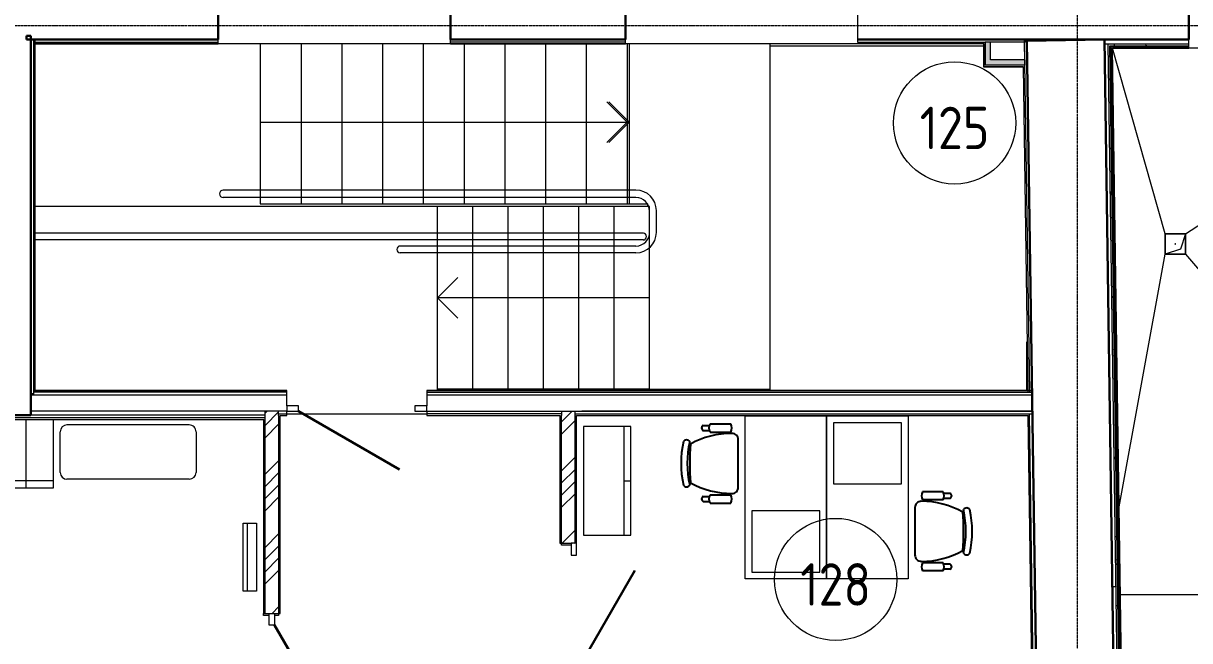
# Model space of a CAD drawing. Header units: millimetres. Extents: x -42533 to 645315, y 3457 to 82611.
# Drawn here: x 57439 to 66025, y 48190 to 52737 of the extents above; entities that cross this region are included whole.
import ezdxf

# ---------------------------------------------------------------- set-up
doc = ezdxf.new("R2010")
doc.units = ezdxf.units.MM
doc.linetypes.add('ADSK_Линия сетки', pattern=[25, 20, -2.5, 0, -2.5])
for name, color, linetype, lineweight in [('Аннотация', 7, 'Continuous', 18), ('Двери', 7, 'Continuous', 9), ('Лестницы', 7, 'Continuous', 9), ('Обобщенные модели', 7, 'Continuous', 18), ('Оси', 253, 'Continuous', 9), ('Перекрытие', 7, 'Continuous', 18), ('Стены внутренние', 7, 'Continuous', 18), ('Стены наружные', 7, 'Continuous', 18), ('Стены несущие', 7, 'Continuous', 30), ('Стены отделка', 7, 'Continuous', 30), ('Стены перегородки', 7, 'Continuous', 30), ('Стены штриховка', 7, 'Continuous', 9), ('Стрелки вверх', 7, 'Continuous', 18), ('ТХ', 5, 'Continuous', 0), ('ШТРИХОВКА', 252, 'Continuous', 15)]:
    doc.layers.add(name, color=color, linetype=linetype, lineweight=lineweight)
doc.layers.add('Линии', color=7, linetype='Continuous', lineweight=9, true_color=0x00a600)
doc.layers.add('ЭОМ_Лотки рабочие', color=5, linetype='Continuous')
doc.styles.add('GOST Common', font='GOST_Common.ttf', dxfattribs={"width": 0.9, "height": 350})
pattern_1 = [(45, (-31496.66, 188.9), (-269.4077, 269.4077), []), (45, (-31406.86, 188.9), (-269.4077, 269.4077), []), (45, (-31317.06, 188.9), (-269.4077, 269.4077), []), (45, (-31227.26, 188.9), (-269.4077, 269.4077), [])]
pattern_2 = [(0, (557.2, 188.9), (406.4, 101.6), [33.528, -271.272, 33.528, -271.272, -1625.6]), (0, (557.2, 188.9), (406.4, 101.6), [-609.6, 33.528, -576.072, 33.528, -271.272, -711.2]), (0, (557.2, 188.9), (406.4, 101.6), [-1524, 33.528, -169.672, 33.528, -474.472]), (120, (709.6, 239.7), (-291.18818, 301.15272), [33.528, -271.272, 33.528, -271.272, -1625.6]), (120, (709.6, 239.7), (-291.18818, 301.15272), [-609.6, 33.528, -576.072, 33.528, -271.272, -711.2]), (120, (709.6, 239.7), (-291.18818, 301.15272), [-1524, 33.528, -169.672, 33.528, -474.472]), (240, (760.4, 442.9), (-115.21182, -402.75272), [33.528, -271.272, 33.528, -271.272, -1625.6]), (240, (760.4, 442.9), (-115.21182, -402.75272), [-609.6, 33.528, -576.072, 33.528, -271.272, -711.2]), (240, (760.4, 442.9), (-115.21182, -402.75272), [-1524, 33.528, -169.672, 33.528, -474.472])]

# ---------------------------------------------------------------- blocks, each defined once
blk = doc.blocks.new('ТХ 1 этаж.')
at = {"color": 252, "linetype": 'Continuous', "true_color": 0x939598}
for p, q in [((43108.3, 15933.8), (43153.9, 15933.8)), ((43108.3, 15897.1), (43154, 15897.1)), ((43159.7, 15945.9), (43310.8, 15945.9)), ((43159.7, 15885.6), (43310.8, 15885.6)), ((43367.1, 15479.2), (43367.1, 15829.3)), ((43108.3, 15411.4), (43154, 15411.4)), ((43108.3, 15374.7), (43153.9, 15374.7)), ((43159.7, 15422.9), (43310.8, 15422.9)), ((44874.6, 15445.9), (44723.4, 15445.9)), ((44874.6, 15385.6), (44723.4, 15385.6)), ((44925.9, 15397.1), (44880.2, 15397.1)), ((44926, 15433.8), (44880.3, 15433.8)), ((43159.7, 15362.6), (43310.8, 15362.6)), ((44667.1, 15329.3), (44667.1, 14979.2)), ((44874.6, 14922.9), (44723.4, 14922.9)), ((44874.6, 14862.6), (44723.4, 14862.6)), ((44925.9, 14911.4), (44880.2, 14911.4)), ((44926, 14874.7), (44880.3, 14874.7))]:
    blk.add_line(p, q, dxfattribs=at)
for centre, radius, start, end in [((43116.8, 15915.5), 20.2, 114.89545, 245.33537), ((43209.7, 15915.7), 58.4, 148.95101, 211.04877), ((43260.8, 15915.7), 58.4, 328.95097, 31.04877), ((43692.8, 15655), 747.5, 167.60199, 192.39777), ((42986, 15799.6), 28.1, 34.29007, 145.70964), ((43739.3, 15655), 747.5, 167.60199, 192.39777), ((43318.6, 15250.9), 624.5, 89.87797, 119.10589), ((43321.7, 15829.9), 45.4, 359.25187, 92.18664), ((44771.1, 15655), 1761.9, 175.39382, 184.65462), ((42986, 15510.3), 28.1, 214.29147, 325.70827), ((43318.6, 16057.7), 624.5, 240.90677, 270.12147), ((43321.7, 15478.6), 45.4, 267.81347, 0.74787), ((43116.9, 15393.1), 20.2, 114.89545, 245.33537), ((43209.7, 15392.8), 58.4, 148.95098, 211.04877), ((43260.8, 15392.8), 58.4, 328.95097, 31.04877), ((44712.5, 15329.9), 45.4, 87.81347, 180.74787), ((44715.6, 14750.8), 624.5, 60.90677, 90.12147), ((44773.4, 15415.7), 58.4, 148.95097, 211.04877), ((44824.5, 15415.7), 58.4, 328.95098, 31.04877), ((44917.4, 15415.5), 20.2, 294.89545, 65.33537), ((43263.1, 15153.5), 1761.9, 355.39382, 4.65462), ((45048.3, 15298.2), 28.1, 34.29147, 145.70827), ((44294.9, 15153.5), 747.5, 347.60199, 12.39777), ((44341.4, 15153.5), 747.5, 347.60199, 12.39777), ((44712.5, 14978.6), 45.4, 179.25187, 272.18664), ((44715.6, 15557.6), 624.5, 269.87797, 299.10589), ((45048.3, 15008.9), 28.1, 214.29007, 325.70964), ((44773.4, 14892.8), 58.4, 148.95097, 211.04877), ((44824.5, 14892.8), 58.4, 328.95101, 31.04877), ((44917.4, 14893), 20.2, 294.89545, 65.33537)]:
    blk.add_arc(centre, radius, start, end, dxfattribs=at)
at = {"layer": 'ТХ', "color": 252, "true_color": 0x939598}
for p, q in [((38375.8, 15587.9), (38375.7, 15888)), ((39325.7, 15938.1), (38425.6, 15938.1)), ((39375.7, 15888), (39375.8, 15587.9)), ((42527, 15126.9), (42527, 15926.9)), ((39325.7, 15538.1), (38425.6, 15538.1)), ((42527, 15526.9), (42577, 15526.9))]:
    blk.add_line(p, q, dxfattribs=at)
for points in [[(37925.7, 15475), (38325.7, 15475), (38325.7, 15975), (37925.7, 15975)], [(44017.1, 16004.3), (44017.1, 14804.3), (43417.1, 14804.3), (43417.1, 16004.3)], [(44017.1, 14804.3), (44017.1, 16004.3), (44617.1, 16004.3), (44617.1, 14804.3)], [(42227, 15926.9), (42227, 15126.9), (42577, 15126.9), (42577, 15926.9)], [(44567.1, 15504.3), (44567.1, 15954.3), (44067.1, 15954.3), (44067.1, 15504.3)], [(43467.1, 15304.3), (43467.1, 14854.3), (43967.1, 14854.3), (43967.1, 15304.3)], [(39721.7, 15214.1), (39821.7, 15214.1), (39821.7, 14714.1), (39721.7, 14714.1)]]:
    blk.add_lwpolyline(points, close=True, dxfattribs=at)
for points in [[(38125.7, 15475), (38125.7, 15975)], [(38325.7, 15525), (37925.7, 15525)], [(39751.7, 15214.1), (39751.7, 14714.1)]]:
    blk.add_lwpolyline(points, dxfattribs=at)
for centre, radius, start, end in [((38425.7, 15888.2), 49.9, 90.17416, 180.13142), ((39325.7, 15888.1), 50, 359.9335, 90.0665), ((38425.7, 15588), 49.9, 180.1088, 269.8912), ((39325.8, 15588.1), 49.9, 269.86858, 359.82584)]:
    blk.add_arc(centre, radius, start, end, dxfattribs=at)
blk = doc.blocks.new('1 этаж')
at = {"layer": 'Стены внутренние'}
for points in [[(38367.201, 20181.968), (38367.201, 20311.468), (38327.201, 20311.468), (38327.201, 20181.968)], [(38615.451, 20141.968), (38618.035, 20142.621), (38617.467, 20181.968), (38327.201, 20181.968), (38327.201, 20141.968), (38608.187, 20141.968)]]:
    blk.add_hatch(color=8, dxfattribs=at).paths.add_polyline_path(points)
at = {"layer": 'Стены внутренние', "lineweight": 9}
h = blk.add_hatch(dxfattribs=at)
h.set_pattern_fill('FP_12', color=8, style=0, pattern_type=2)
h.set_pattern_definition(pattern_2)
h.paths.add_polyline_path([(39337.929, 12875.82), (39352.927, 12876.037), (39246.064, 20283.698), (39231.066, 20283.482), (39333.347, 13193.415)])
h = blk.add_hatch(dxfattribs=at)
h.set_pattern_fill('FP_12', color=8, style=0, pattern_type=2)
h.set_pattern_definition(pattern_2)
h.paths.add_polyline_path([(41896.201, 20285.22), (41902.201, 20285.698), (41902.201, 20295.22), (41915.201, 20295.22), (41915.201, 20300.22), (41507.702, 20300.22), (41507.702, 20285.22), (41887.201, 20285.22)])
h.paths.add_polyline_path([(39361.926, 20285.22), (39826.702, 20285.22), (39826.702, 20300.22), (39247.564, 20300.22), (39247.564, 20285.22), (39352.927, 20285.22)])
at = {"layer": 'Стены внутренние'}
h = blk.add_hatch(dxfattribs=at)
h.set_pattern_fill('ANSI34', color=8, scale=20, style=0)
h.set_pattern_definition(pattern_1)
h.paths.add_polyline_path([(33127.201, 17592.84), (33027.201, 17592.84), (33027.201, 16103.902), (33127.201, 16103.902)])
h.paths.add_polyline_path([(33127.201, 15073.902), (33027.201, 15073.902), (33027.201, 13486.44), (33127.201, 13486.237), (33127.201, 13488.902)])
h = blk.add_hatch(dxfattribs=at)
h.set_pattern_fill('ANSI34', color=8, scale=20, style=0)
h.set_pattern_definition(pattern_1)
h.paths.add_polyline_path([(35308.523, 17592.84), (35208.523, 17592.84), (35208.523, 16620.839), (35308.523, 16620.839)])
h.paths.add_polyline_path([(35308.523, 15590.839), (35280.523, 15590.839), (35208.523, 15590.839), (35208.523, 14995.882), (35308.523, 14995.882)])
at = {"layer": 'Двери', "color": 8}
for p, q in [((33274.201, 17632.84), (33187.201, 17632.84)), ((33187.201, 17632.84), (33187.201, 17592.84)), ((33274.201, 17592.84), (33274.201, 17632.84)), ((34217.201, 17632.84), (34130.201, 17632.84)), ((34130.201, 17632.84), (34130.201, 17592.84)), ((34217.201, 17592.84), (34217.201, 17632.84)), ((33187.201, 17592.84), (33274.201, 17592.84)), ((34130.201, 17592.84), (34217.201, 17592.84)), ((35320.523, 16620.839), (35280.523, 16620.839)), ((35280.523, 16620.839), (35280.523, 16533.839)), ((35320.523, 16533.839), (35320.523, 16620.839)), ((35280.523, 16533.839), (35320.523, 16533.839)), ((33057.201, 16103.902), (33097.201, 16103.902)), ((33057.201, 16016.902), (33057.201, 16103.902)), ((33097.201, 16103.902), (33097.201, 16016.902)), ((33097.201, 16016.902), (33057.201, 16016.902))]:
    blk.add_line(p, q, dxfattribs=at)
at = {"layer": 'Двери', "color": 8, "lineweight": 30}
for p, q in [((33274.201, 17592.84), (34015.518, 17164.84)), ((35320.523, 15677.839), (35748.523, 16419.157)), ((33097.201, 16016.902), (33525.201, 15275.584))]:
    blk.add_line(p, q, dxfattribs=at)
at = {"layer": 'Лестницы', "color": 8}
for p, q in [((32991.885, 20299.468), (32991.885, 19121.896)), ((32991.885, 20299.468), (32991.885, 19121.896)), ((33291.885, 20299.468), (33291.885, 19121.896)), ((33291.885, 20299.468), (33291.885, 19121.896)), ((33591.885, 20299.468), (33591.885, 19121.896)), ((33591.885, 20299.468), (33591.885, 19121.896)), ((33891.885, 20299.468), (33891.885, 19121.896)), ((33891.885, 20299.468), (33891.885, 19121.896)), ((34191.885, 20299.468), (34191.885, 19121.896)), ((34191.885, 20299.468), (34191.885, 19121.896)), ((34491.885, 20299.622), (34491.885, 19121.896)), ((34491.885, 20299.622), (34491.885, 19121.896)), ((34791.885, 20299.468), (34791.885, 19121.896)), ((34791.885, 20299.468), (34791.885, 19121.896)), ((35091.885, 20299.468), (35091.885, 19121.896)), ((35091.885, 20299.468), (35091.885, 19121.896)), ((35391.885, 20299.468), (35391.885, 19121.896)), ((35391.885, 20299.468), (35391.885, 19121.896)), ((35691.885, 20299.468), (35691.885, 19121.896)), ((32991.885, 19121.896), (33291.885, 19121.896)), ((33291.885, 19121.896), (33591.885, 19121.896)), ((33591.885, 19121.896), (33891.885, 19121.896)), ((33891.885, 19121.896), (34191.885, 19121.896)), ((34191.885, 19121.896), (34491.885, 19121.896)), ((34296.885, 17754.518), (34296.885, 19101.896)), ((34556.885, 19101.896), (34296.885, 19101.896)), ((34491.885, 19121.896), (34791.885, 19121.896)), ((34816.885, 19101.896), (34556.885, 19101.896)), ((34556.885, 17754.518), (34556.885, 19101.896)), ((34556.885, 17754.518), (34556.885, 19101.896)), ((34791.885, 19121.896), (35091.885, 19121.896)), ((35076.885, 19101.896), (34816.885, 19101.896)), ((34816.885, 17754.518), (34816.885, 19101.896)), ((34816.885, 17754.518), (34816.885, 19101.896)), ((35336.885, 19101.896), (35076.885, 19101.896)), ((35076.885, 17754.518), (35076.885, 19101.896)), ((35076.885, 17754.518), (35076.885, 19101.896)), ((35091.885, 19121.896), (35391.885, 19121.896)), ((35596.885, 19101.896), (35336.885, 19101.896)), ((35336.885, 17754.518), (35336.885, 19101.896)), ((35336.885, 17754.518), (35336.885, 19101.896)), ((35391.885, 19121.896), (35691.885, 19121.896)), ((35856.885, 19101.896), (35596.885, 19101.896)), ((35596.885, 17754.518), (35596.885, 19101.896)), ((35596.885, 17754.518), (35596.885, 19101.896)), ((35691.885, 19121.896), (35706.885, 19121.896)), ((35856.885, 17754.518), (35856.885, 19101.896)), ((35856.885, 17754.518), (35856.885, 19101.896)), ((34556.885, 17754.518), (34296.885, 17754.518)), ((34816.885, 17754.518), (34556.885, 17754.518)), ((35076.885, 17754.518), (34816.885, 17754.518)), ((35336.885, 17754.518), (35076.885, 17754.518)), ((35596.885, 17754.518), (35336.885, 17754.518)), ((35856.885, 17754.518), (35596.885, 17754.518))]:
    blk.add_line(p, q, dxfattribs=at)
at = {"layer": 'Линии', "color": 8, "lineweight": 18}
for p, q in [((35757.22, 19221.468), (32719.521, 19221.468)), ((35757.22, 19166.896), (32719.521, 19166.896)), ((35857.116, 18914.702), (35857.116, 19076.468)), ((35907.22, 18910.13), (35907.22, 19076.468)), ((35812.201, 18904.518), (31322.201, 18904.518)), ((35812.201, 18854.518), (31322.201, 18854.518)), ((35757.22, 18810.13), (34021.888, 18810.13)), ((35757.22, 18760.13), (34021.888, 18760.13))]:
    blk.add_line(p, q, dxfattribs=at)
at = {"layer": 'Линии', "color": 8}
for centre in [(38102.454, 19716.661), (37227.135, 16354.138)]:
    blk.add_circle(centre, 450, dxfattribs=at)
at = {"layer": 'Линии', "color": 8, "lineweight": 18}
for centre, radius, start, end in [((32719.521, 19194.182), 27.286, 90, 270), ((35757.22, 19071.468), 150, 0, 90), ((35757.22, 19066.896), 100, 0, 90), ((35757.22, 18910.13), 100, 270, 2.6205475), ((35757.22, 18910.13), 150, 270, 0), ((35810.47, 18879.518), 25, 270, 90), ((34021.888, 18785.13), 25, 90, 270)]:
    blk.add_arc(centre, radius, start, end, dxfattribs=at)
at = {"layer": 'Обобщенные модели', "color": 8}
for p, q in [((39652.201, 18750.22), (39652.201, 18900.22)), ((39652.201, 18900.22), (39802.201, 18900.22)), ((39802.201, 18900.22), (39652.201, 18900.22)), ((39652.201, 18900.22), (39652.201, 18750.22)), ((39802.201, 18900.22), (39764.701, 18787.72)), ((39802.201, 18900.22), (39802.201, 18750.22)), ((39802.201, 18750.22), (39802.201, 18900.22)), ((39764.701, 18787.72), (39652.201, 18750.22)), ((39802.201, 18750.22), (39652.201, 18750.22)), ((39652.201, 18750.22), (39802.201, 18750.22))]:
    blk.add_line(p, q, dxfattribs=at)
for start, end in [(0, 180), (120, 180), (180, 0), (240, 345), (15, 90)]:
    blk.add_arc((39727.201, 18825.22), 2.5, start, end, dxfattribs=at)
at = {"layer": 'Оси', "color": 8, "linetype": 'ADSK_Линия сетки'}
for p, q in [((39006.766, -4506.781), (39006.766, 22614.069)), ((-9557.528, 20433.902), (56672.201, 20433.902))]:
    blk.add_line(p, q, dxfattribs=at)
at = {"layer": 'Перекрытие', "color": 8}
for p, q in [((35706.885, 20299.468), (35706.885, 19121.896)), ((36741.885, 20299.468), (36741.885, 17744.84)), ((38315.41, 20281.934), (36741.885, 20281.934)), ((39652.201, 18900.22), (39264.304, 20267.22)), ((39802.201, 18900.22), (41887.201, 20267.22)), ((34296.885, 19101.896), (31334.201, 19101.896)), ((34296.885, 17744.84), (34296.885, 19101.896)), ((35706.885, 19121.896), (35841.885, 19121.896)), ((35841.885, 19121.896), (35841.885, 19101.896)), ((39313.032, 16889.383), (39652.201, 18750.22)), ((39802.201, 18750.22), (41060.974, 17280.8)), ((38635.449, 17744.823), (38635.449, 18103.945)), ((35856.885, 17754.518), (36741.885, 17754.518)), ((33187.201, 17572.84), (34217.201, 17572.84)), ((38674.822, 17592.632), (38672.924, 17592.632)), ((35208.523, 16605.839), (35208.523, 16620.839)), ((35280.523, 16605.839), (35208.523, 16605.839)), ((39288.549, 16298.8), (39263.546, 16298.8)), ((40482.201, 16239.8), (39321.552, 16239.8)), ((33015.201, 16088.902), (33015.201, 16103.902)), ((33057.201, 16088.902), (33015.201, 16088.902)), ((33127.201, 16088.902), (33097.201, 16088.902)), ((33127.201, 16103.902), (33127.201, 16088.902))]:
    blk.add_line(p, q, dxfattribs=at)
at = {"layer": 'Стены внутренние', "color": 8}
for p, q in [((37389.421, 20311.468), (37389.421, 20580.22)), ((41506.702, 20267.22), (39826.702, 20267.22))]:
    blk.add_line(p, q, dxfattribs=at)
at = {"layer": 'Стены наружные', "color": 8}
for p, q in [((34392.554, 20299.468), (32682.554, 20299.468)), ((37389.421, 20299.468), (35680.296, 20299.468)), ((37389.421, 20311.468), (37389.421, 20299.468))]:
    blk.add_line(p, q, dxfattribs=at)
at = {"layer": 'Стены несущие', "color": 8}
for p, q in [((32682.554, 20330.22), (32682.554, 20580.22)), ((34392.554, 20580.22), (34392.554, 20330.22)), ((35680.296, 20330.22), (35680.296, 20580.22)), ((39826.702, 20330.22), (39826.702, 20580.22)), ((31302.201, 20358.353), (31270.616, 20358.353)), ((31270.616, 20358.353), (31270.703, 20330.22)), ((31302.201, 17563.353), (31302.201, 20358.353)), ((31270.703, 20330.22), (31419.123, 20330.22)), ((31419.123, 20330.22), (31419.123, 20331.468)), ((31419.123, 20331.468), (32645.73, 20331.468)), ((32682.554, 20330.22), (32645.73, 20330.22)), ((35680.296, 20330.22), (34392.554, 20330.22)), ((38622.201, 20331.468), (37389.421, 20331.468)), ((38622.201, 20330.22), (38622.201, 20331.468)), ((39826.702, 20330.22), (38622.201, 20330.22)), ((39205.39, 20330.156), (38635.449, 20321.934)), ((38635.449, 20321.934), (38734.225, 13474.831)), ((39313.449, 12839.558), (39205.39, 20330.156)), ((18369.597, 17563.353), (31302.201, 17563.353))]:
    blk.add_line(p, q, dxfattribs=at)
at = {"layer": 'Стены отделка', "color": 8, "lineweight": 9}
for p, q in [((31322.201, 20330.22), (31322.201, 17712.84)), ((31322.201, 20299.468), (32682.554, 20299.468)), ((31334.201, 17732.84), (31334.201, 20330.22)), ((31419.123, 20330.22), (32645.73, 20330.22)), ((32682.554, 20299.468), (32682.554, 20330.22)), ((34392.554, 20299.468), (34392.554, 20330.22)), ((34392.554, 20311.468), (34393.554, 20311.468)), ((34392.554, 20299.468), (35680.296, 20299.468)), ((35680.296, 20299.468), (35680.296, 20330.22)), ((38622.201, 20330.22), (37389.421, 20330.22)), ((38315.201, 20299.468), (37389.421, 20299.468)), ((38315.201, 20299.468), (38315.201, 20131.968)), ((38327.201, 20311.468), (38327.201, 20141.968)), ((38622.201, 20311.468), (38327.201, 20311.468)), ((38367.201, 20181.968), (38367.201, 20311.468)), ((38635.449, 20321.934), (38615.451, 20321.646)), ((38615.451, 20321.646), (38652.809, 17732.551)), ((38622.201, 20311.468), (38622.201, 20330.22)), ((38672.807, 17732.84), (38635.449, 20321.934)), ((39205.389, 20300.22), (39247.564, 20300.22)), ((39230.824, 20300.22), (39337.929, 12875.82)), ((39264.304, 20267.22), (39826.702, 20267.22)), ((39370.925, 12876.296), (39264.304, 20267.22)), ((39826.702, 20267.22), (39826.702, 20330.22)), ((38622.201, 20181.968), (38367.201, 20181.968)), ((38622.201, 20141.968), (38622.201, 20181.968)), ((38317.201, 20129.968), (38606.216, 20129.968)), ((38622.201, 20141.968), (38327.201, 20141.968)), ((38606.216, 20129.968), (38640.804, 17732.84)), ((31302.201, 17722.84), (31322.201, 17722.84)), ((33187.201, 17744.84), (31322.201, 17744.84)), ((33187.201, 17712.84), (33187.201, 17744.84)), ((34217.201, 17744.84), (34217.201, 17712.84)), ((38672.626, 17744.84), (34217.201, 17744.84)), ((34217.201, 17732.84), (34302.201, 17732.84)), ((34217.201, 17712.84), (34217.201, 17712.84)), ((38652.809, 17732.551), (38672.807, 17732.84)), ((38674.819, 17732.84), (38672.799, 17732.84)), ((38674.819, 17712.84), (38674.819, 17732.84)), ((33027.201, 17543.353), (25009.701, 17543.353)), ((28322.201, 17531.353), (33015.201, 17531.353)), ((33027.201, 17563.353), (31302.201, 17563.353)), ((33015.201, 17531.353), (33015.201, 16103.902)), ((33127.201, 17562.84), (33127.201, 17592.84)), ((33139.201, 17560.84), (33187.201, 17560.84)), ((33139.201, 16103.902), (33139.201, 17560.84)), ((33187.201, 17560.84), (33187.201, 17592.84)), ((34217.201, 17592.84), (34217.201, 17560.84)), ((34302.201, 17572.84), (34217.201, 17572.84)), ((34217.201, 17560.84), (35196.523, 17560.84)), ((35196.523, 17560.84), (35196.523, 16620.839)), ((35208.523, 17592.84), (35208.523, 17562.84)), ((38672.924, 17572.632), (35308.523, 17572.632)), ((35320.523, 16620.839), (35320.523, 17560.632)), ((35320.523, 17560.632), (38641.693, 17560.632)), ((38672.924, 17592.632), (35358.523, 17592.632)), ((38641.693, 17560.632), (38679.509, 15007.882)), ((38714.303, 13469.27), (38653.516, 17572.632)), ((38673.518, 17572.632), (38653.521, 17572.335)), ((38672.924, 17572.632), (38672.924, 17592.632)), ((38734.301, 13469.566), (38673.518, 17572.632)), ((35196.523, 16620.839), (35288.523, 16620.839)), ((33015.201, 16103.902), (33057.201, 16103.902)), ((33097.201, 16103.902), (33139.201, 16103.902))]:
    blk.add_line(p, q, dxfattribs=at)
at = {"layer": 'Стены перегородки', "color": 8, "lineweight": 18}
for p, q in [((31302.201, 17712.84), (33187.201, 17712.84)), ((33187.201, 17632.84), (33187.201, 17712.84)), ((34217.201, 17712.84), (34217.201, 17632.84)), ((34217.201, 17712.84), (38674.819, 17712.84)), ((38674.819, 17592.84), (38674.819, 17712.84)), ((33187.201, 17592.84), (31302.201, 17592.84)), ((34217.201, 17592.84), (38674.819, 17592.84))]:
    blk.add_line(p, q, dxfattribs=at)
at = {"layer": 'Стены штриховка', "color": 8}
for p, q in [((31322.201, 20311.468), (32682.554, 20311.468)), ((31322.201, 20301.468), (32682.554, 20301.468)), ((31332.201, 17732.84), (31332.201, 20330.22)), ((34392.554, 20301.468), (35680.296, 20301.468)), ((35680.296, 20311.468), (34393.554, 20311.468)), ((37389.421, 20311.468), (38327.201, 20311.468)), ((37389.421, 20301.468), (38317.201, 20301.468)), ((38317.201, 20301.468), (38317.201, 20129.968)), ((39246.042, 20285.22), (39826.702, 20285.22)), ((39352.927, 12876.037), (39246.042, 20285.22)), ((39247.564, 20300.22), (39826.702, 20300.22)), ((39255.173, 20276.22), (39826.702, 20276.22)), ((39361.926, 12876.166), (39255.173, 20276.22)), ((38315.201, 20131.968), (38608.187, 20131.968)), ((38315.201, 20131.968), (38315.201, 20129.968)), ((38315.201, 20129.968), (38317.201, 20129.968)), ((38608.187, 20131.968), (38642.804, 17732.84)), ((33187.201, 17742.84), (31322.201, 17742.84)), ((33187.201, 17732.84), (31322.201, 17732.84)), ((38672.655, 17742.84), (34217.201, 17742.84)), ((34302.201, 17732.84), (38672.799, 17732.84)), ((28322.201, 17533.353), (33017.201, 17533.353)), ((33017.201, 17533.353), (33017.201, 16103.902)), ((33027.201, 16103.902), (33027.201, 17592.84)), ((33127.201, 17572.84), (33187.201, 17572.84)), ((33127.201, 17562.84), (33127.201, 16103.902)), ((33137.201, 17562.84), (33187.201, 17562.84)), ((33137.201, 16103.902), (33137.201, 17562.84)), ((34217.201, 17562.84), (35198.523, 17562.84)), ((35208.523, 17572.84), (34302.201, 17572.84)), ((35198.523, 17562.84), (35198.523, 16620.839)), ((35208.523, 16620.839), (35208.523, 17562.84)), ((35308.523, 16620.839), (35308.523, 17592.84)), ((35318.523, 16620.839), (35318.523, 17562.632)), ((35318.523, 17562.632), (38643.663, 17562.632)), ((38643.663, 17562.632), (38681.539, 15005.882))]:
    blk.add_line(p, q, dxfattribs=at)
at = {"layer": 'Стрелки вверх', "color": 8}
for p, q in [((35691.885, 19721.896), (35541.885, 19871.896)), ((35706.885, 19721.896), (35556.885, 19871.896)), ((32991.885, 19721.896), (33291.885, 19721.896)), ((33291.885, 19721.896), (33591.885, 19721.896)), ((33591.885, 19721.896), (33891.885, 19721.896)), ((33891.885, 19721.896), (34191.885, 19721.896)), ((34191.885, 19721.896), (34491.885, 19721.896)), ((34491.885, 19721.896), (34791.885, 19721.896)), ((34791.885, 19721.896), (35091.885, 19721.896)), ((35091.885, 19721.896), (35391.885, 19721.896)), ((35391.885, 19721.896), (35691.885, 19721.896)), ((35691.885, 19721.896), (35541.885, 19571.896)), ((35706.885, 19721.896), (35556.885, 19571.896)), ((35691.885, 19721.896), (35706.885, 19721.896)), ((34296.885, 18428.207), (34446.885, 18578.207)), ((34556.885, 18428.207), (34296.885, 18428.207)), ((34296.885, 18428.207), (34446.885, 18278.207)), ((34816.885, 18428.207), (34556.885, 18428.207)), ((35076.885, 18428.207), (34816.885, 18428.207)), ((35336.885, 18428.207), (35076.885, 18428.207)), ((35596.885, 18428.207), (35336.885, 18428.207)), ((35856.885, 18428.207), (35596.885, 18428.207))]:
    blk.add_line(p, q, dxfattribs=at)
at = {"layer": 'ЭОМ_Лотки рабочие'}
blk.add_blockref('ТХ 1 этаж.', (-6856.492, 1554.379), dxfattribs=at)
at = {"layer": 'Аннотация', "color": 8, "lineweight": 9, "char_height": 312.5, "width": 520.21112, "attachment_point": 5, "line_spacing_factor": 1.022766, "style": 'GOST Common'}
for s, insert in [('125', (38102.454, 19679.713)), ('128', (37227.135, 16317.19))]:
    blk.add_mtext(s, dxfattribs=dict(at, insert=insert))

msp = doc.modelspace()

# ---------------------------------------------------------------- block references
at = {"layer": 'ШТРИХОВКА'}
msp.add_blockref('1 этаж', (26191.6, 32286.7), dxfattribs=at)

doc.saveas('drawing.dxf')
